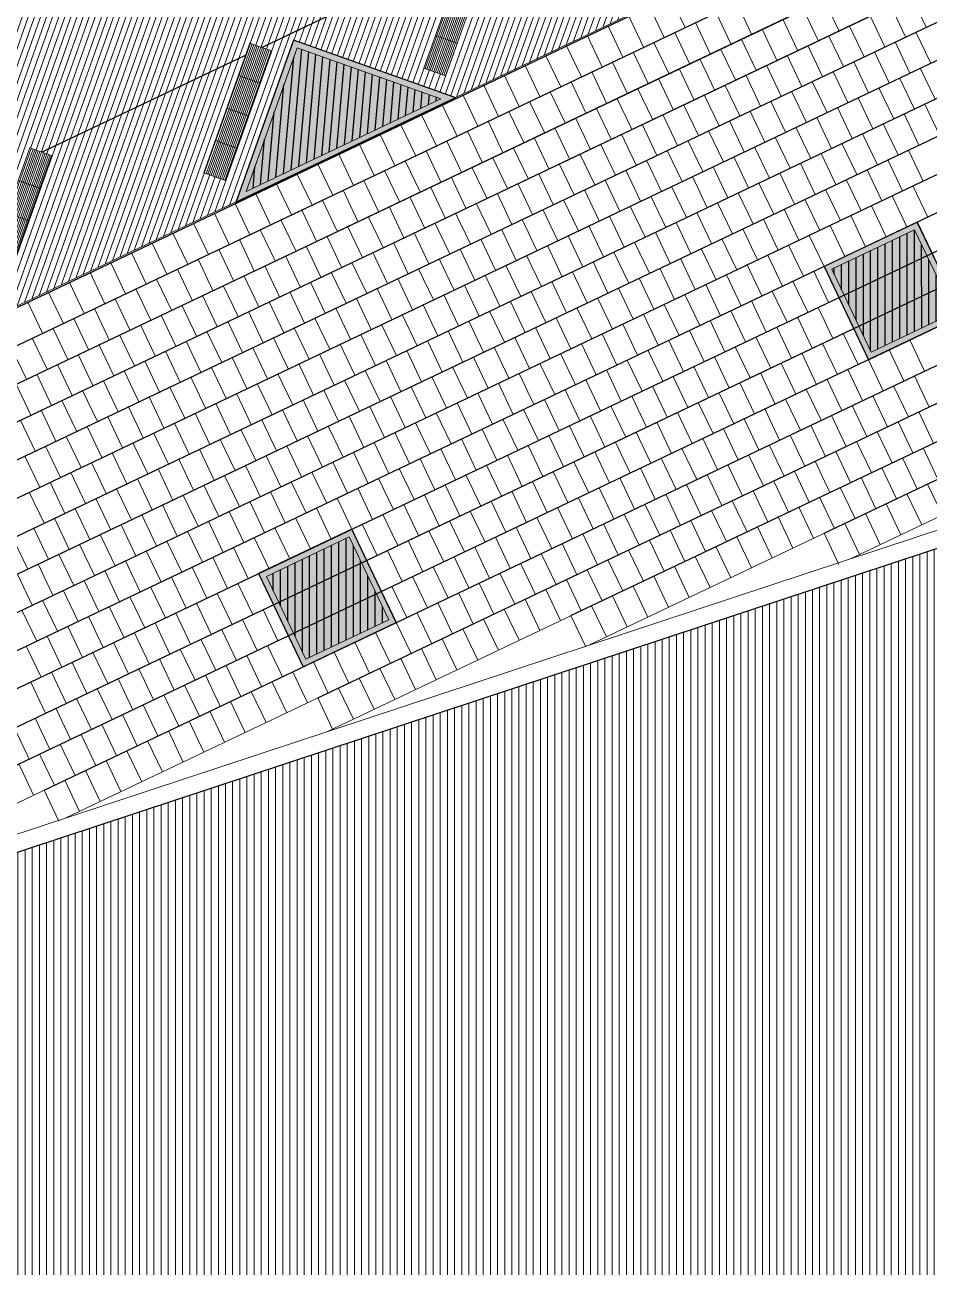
# Model space of a CAD drawing. Header units: metres. Extents: x 679599 to 680028, y 2748524 to 2748840.
# Drawn here: x 679698.08 to 679713.85, y 2748690.66 to 2748712.32 of the extents above; entities that cross this region are included whole.
import ezdxf

# ---------------------------------------------------------------- set-up
doc = ezdxf.new("R2010")
doc.units = ezdxf.units.M
doc.header["$LTSCALE"] = 5
doc.layers.add('00-AUX', color=2, linetype='Continuous', plot=False)
doc.layers.add('00-AUX Tree Pit', color=2, linetype='Continuous', plot=False)
for name, color, linetype, lineweight, plot in [('02-L-B-Barrier Curb', 210, 'Continuous', 5, False), ('02-L-B-Channel', 140, 'Continuous', 5, False), ('02-L-B-Curb', 11, 'Continuous', 5, False)]:
    doc.layers.add(name, color=color, linetype=linetype, lineweight=lineweight, plot=plot)
doc.layers.add('02-L-B-Flat Bar', color=181, linetype='Continuous', lineweight=5)
doc.layers.add('04-BK-Tree Pit', color=6, linetype='Continuous', lineweight=5)
for name, color, linetype, lineweight, true_color in [('02-L-Joints-Paviment_07_Precast Concrete Blocks 60X40', 7, 'Continuous', 5, 0x999999), ('03-TR-Pavement_02_Sealed Gravel', 7, 'Continuous', 5, 0x38321e), ('03-TR-Pavement_07_Precast Concrete Blocks 20X10', 7, 'Continuous', 5, 0x999999), ('03-TR-Pavement_07_Precast Concrete Blocks 60X40', 7, 'Continuous', 5, 0x999999), ('03-TR-Pavement_07_Precast irregular Concrete Blocks', 7, 'Continuous', 5, 0xb3b3b3)]:
    doc.layers.add(name, color=color, linetype=linetype, lineweight=lineweight, true_color=true_color)
doc.layers.add('03-TR-Tree Pit_Green', color=46, linetype='Continuous')
doc.layers.add('03-TR-Tree Pit_White', color=7, linetype='Continuous', true_color=0xfcfcfc)

# ---------------------------------------------------------------- blocks, each defined once
blk = doc.blocks.new('Alcorque Parking 8m2')
at = {"layer": '03-TR-Tree Pit_Green', "ltscale": 0.3}
h = blk.add_hatch(dxfattribs=at)
h.set_pattern_fill('ANSI31', color=256, scale=0.04, angle=40)
h.set_pattern_definition([(85, (-679726.04474, -2748720.75428), (-0.1265167266577, 0.011068779329), [])])
h.paths.add_polyline_path([(-1.079, -0.384), (2.316, 1.231), (-0.189, 2.121)])
at = {"layer": '03-TR-Tree Pit_White'}
h = blk.add_hatch(color=256, dxfattribs=at)
h.dxf.hatch_style = 1
h.paths.add_polyline_path([(-1.254, -0.578), (2.577, 1.245), (-0.25, 2.249)])
at = {"layer": '02-L-B-Curb'}
blk.add_lwpolyline([(2.577, 1.245), (-0.25, 2.249), (-1.254, -0.578)], close=True, dxfattribs=at)
at = {"layer": '02-L-B-Curb', "color": 6}
blk.add_lwpolyline([(2.316, 1.231), (-0.189, 2.121), (-1.079, -0.384)], close=True, dxfattribs=at)
blk = doc.blocks.new('Escocell Quadrat')
at = {"layer": '03-TR-Tree Pit_Green'}
h = blk.add_hatch(dxfattribs=at)
h.set_pattern_fill('ANSI31', color=256, scale=0.04, angle=19.5514)
h.set_pattern_definition([(64.551379247, (-1794786.01457, -2189831.7944), (-0.114677314033, 0.0545720958565), [])])
h.paths.add_polyline_path([(-1.159, 0.359), (-2.759, 0.359), (-2.759, -1.241), (-1.159, -1.241)])
at = {"layer": '03-TR-Tree Pit_White'}
h = blk.add_hatch(color=256, dxfattribs=at)
h.dxf.hatch_style = 1
h.paths.add_polyline_path([(-2.859, 0.459), (-1.059, 0.459), (-1.059, -1.341), (-2.859, -1.341)])
at = {"ltscale": 0.3}
blk.add_lwpolyline([(-2.759, -1.241), (-1.159, -1.241), (-1.159, 0.359), (-2.759, 0.359)], close=True, dxfattribs=at)
at = {"layer": '02-L-B-Curb', "ltscale": 0.3}
blk.add_lwpolyline([(-2.859, -1.341), (-1.059, -1.341), (-1.059, 0.459), (-2.859, 0.459)], close=True, dxfattribs=at)
blk = doc.blocks.new('Piece Parking')
blk.add_wipeout([(-1.7, 0.2), (-1.7, -0.2), (0.7, -0.2), (0.7, 0.2)])
at = {"layer": '03-TR-Pavement_07_Precast irregular Concrete Blocks'}
h = blk.add_hatch(dxfattribs=at)
h.set_pattern_fill('ANSI31', color=256, scale=0.01, angle=135)
h.paths.add_polyline_path([(-1.7, 0.2), (0.7, 0.2), (0.7, -0.2), (-1.7, -0.2)])
blk.add_lwpolyline([(-1.7, 0.2), (0.7, 0.2), (0.7, -0.2), (-1.7, -0.2)], close=True)
at = {"layer": '02-L-Joints-Paviment_07_Precast Concrete Blocks 60X40'}
for points in [[(-1.1, 0.2), (-1.1, -0.2)], [(-0.5, 0.2), (-0.5, -0.2)], [(0.1, 0.2), (0.1, -0.2)]]:
    blk.add_lwpolyline(points, dxfattribs=at)
blk = doc.blocks.new('*U52')
at = {"rotation": 44.98941982657354}
blk.add_blockref('Piece Parking', (-0.199, -0.481), dxfattribs=at)
blk = doc.blocks.new('*U53')
at = {"layer": '02-L-B-Barrier Curb', "color": 0, "linetype": 'ByBlock', "lineweight": -2, "transparency": 16777216, "rotation": 25.44812199091215}
for p in [(679705.772, 2748713.617), (679701.935, 2748711.79), (679698.097, 2748709.964)]:
    blk.add_blockref('*U52', p, dxfattribs=at)

msp = doc.modelspace()

# ---------------------------------------------------------------- hatches: boundary and pattern name
at = {"layer": '03-TR-Pavement_02_Sealed Gravel', "linetype": 'Continuous'}
h = msp.add_hatch(dxfattribs=at)
h.set_pattern_fill('ANSI31', color=256, scale=0.0393, angle=45)
h.set_pattern_definition([(90, (652974.11672, 2717198.73223), (-0.1247775, 0), [])])
h.paths.add_polyline_path([(679722.263, 2748703.307), (679726.603, 2748705.358), (679728.654, 2748701.019), (679724.315, 2748698.967)])
h.paths.add_polyline_path([(679741.598, 2748685.372), (679727.674, 2748707.713), (679672.412, 2748689.462), (679674.333, 2748683.624)])
at = {"layer": '03-TR-Pavement_07_Precast Concrete Blocks 20X10'}
h = msp.add_hatch(dxfattribs=at)
h.set_pattern_fill('ANSI31', color=256, scale=0.0315, angle=25.5)
h.set_pattern_definition([(70.5, (0, 0), (-0.094275932128, 0.033384858509), [])])
edge = h.paths.add_edge_path()
edge.add_line((679693.238, 2748712.205), (679695.035, 2748708.429))
edge.add_line((679695.035, 2748708.429), (679697.925, 2748707.403))
edge.add_line((679697.925, 2748707.403), (679701.77, 2748709.232))
edge.add_line((679701.77, 2748709.232), (679702.775, 2748712.059))
edge.add_line((679702.775, 2748712.059), (679705.602, 2748711.055))
edge.add_line((679705.602, 2748711.055), (679709.447, 2748712.885))
edge.add_line((679709.447, 2748712.885), (679710.451, 2748715.712))
edge.add_line((679710.451, 2748715.712), (679713.278, 2748714.708))
edge.add_line((679713.278, 2748714.708), (679717.123, 2748716.538))
edge.add_line((679717.123, 2748716.538), (679718.127, 2748719.365))
edge.add_line((679718.127, 2748719.365), (679720.954, 2748718.361))
edge.add_line((679720.954, 2748718.361), (679724.792, 2748720.187))
edge.add_line((679724.792, 2748720.187), (679725.802, 2748723.017))
edge.add_line((679725.802, 2748723.017), (679728.63, 2748722.014))
edge.add_line((679728.63, 2748722.014), (679732.474, 2748723.843))
edge.add_line((679732.474, 2748723.843), (679733.444, 2748726.576))
edge.add_line((679733.444, 2748726.576), (679733.478, 2748726.669))
edge.add_line((679733.478, 2748726.669), (679736.304, 2748725.666))
edge.add_line((679736.304, 2748725.666), (679740.149, 2748727.495))
edge.add_line((679740.149, 2748727.495), (679741.153, 2748730.322))
edge.add_line((679741.153, 2748730.322), (679743.98, 2748729.318))
edge.add_line((679743.98, 2748729.318), (679747.825, 2748731.148))
edge.add_line((679747.825, 2748731.148), (679748.847, 2748734.036))
edge.add_line((679748.847, 2748734.036), (679747.049, 2748737.816))
edge.add_line((679747.049, 2748737.816), (679693.237, 2748712.208))

# ---------------------------------------------------------------- linework, layer by layer
at = {"layer": '00-AUX'}
for points in [[(679670.326, 2748694.247), (679906.736, 2748806.746)], [(679670.403, 2748693.619), (679906.813, 2748806.118)], [(679670.841, 2748693.163), (679907.252, 2748805.663)], [(679670.919, 2748692.536), (679907.329, 2748805.035)], [(679671.357, 2748692.08), (679907.767, 2748804.579)], [(679671.434, 2748691.452), (679907.845, 2748803.951)], [(679671.873, 2748690.996), (679908.283, 2748803.495)], [(679671.95, 2748690.369), (679908.36, 2748802.868)], [(679675.639, 2748691.46), (679908.831, 2748802.427)], [(679680.412, 2748693.066), (679908.864, 2748801.779)], [(679684.823, 2748694.501), (679909.347, 2748801.344)], [(679689.235, 2748695.936), (679907.032, 2748799.578)], [(679694.007, 2748697.543), (679904.22, 2748797.575)], [(679698.419, 2748698.977), (679901.769, 2748795.744)], [(679703.192, 2748700.584), (679899.679, 2748794.085)], [(679707.603, 2748702.019), (679896.867, 2748792.083)], [(679712.015, 2748703.454), (679894.416, 2748790.252)], [(679698.097, 2748709.964), (679748.753, 2748734.07)]]:
    msp.add_lwpolyline(points, dxfattribs=at)
at = {"layer": '00-AUX', "ltscale": 0.3}
msp.add_lwpolyline([(679727.674, 2748707.713), (679741.598, 2748685.372), (679674.336, 2748683.624), (679672.413, 2748689.46)], close=True, dxfattribs=at)
at = {"layer": '00-AUX Tree Pit'}
msp.add_lwpolyline([(679705.596, 2748711.042), (679702.769, 2748712.046), (679701.765, 2748709.219)], close=True, dxfattribs=at)
at = {"layer": '00-AUX Tree Pit', "ltscale": 0.3}
for points in [[(679712.789, 2748706.48), (679714.415, 2748707.254), (679713.641, 2748708.879), (679712.016, 2748708.106)], [(679702.934, 2748701.126), (679704.559, 2748701.899), (679703.786, 2748703.525), (679702.16, 2748702.751)]]:
    msp.add_lwpolyline(points, close=True, dxfattribs=at)
at = {"layer": '02-L-B-Channel'}
msp.add_lwpolyline([(679672.221, 2748689.714), (679727.609, 2748708.007), (679727.772, 2748707.745), (679672.316, 2748689.429)], close=True, dxfattribs=at)
at = {"layer": '02-L-B-Flat Bar'}
msp.add_lwpolyline([(679697.907, 2748707.394), (679747.819, 2748731.132)], dxfattribs=at)
at = {"layer": '02-L-Joints-Paviment_07_Precast Concrete Blocks 60X40'}
for points in [[(679709.334, 2748712.81), (679709.592, 2748712.268)], [(679713.539, 2748712.817), (679713.797, 2748712.275)], [(679708.973, 2748712.638), (679709.231, 2748712.096)], [(679710.495, 2748712.698), (679710.753, 2748712.156)], [(679711.656, 2748712.586), (679711.914, 2748712.044)], [(679712.017, 2748712.757), (679712.275, 2748712.216)], [(679713.178, 2748712.645), (679713.436, 2748712.104)], [(679708.612, 2748712.466), (679708.87, 2748711.924)], [(679709.773, 2748712.354), (679710.031, 2748711.812)], [(679710.134, 2748712.526), (679710.392, 2748711.984)], [(679711.295, 2748712.414), (679711.553, 2748711.872)], [(679712.817, 2748712.473), (679713.074, 2748711.932)], [(679708.251, 2748712.294), (679708.509, 2748711.752)], [(679709.412, 2748712.182), (679709.669, 2748711.64)], [(679710.934, 2748712.242), (679711.191, 2748711.7)], [(679712.455, 2748712.302), (679712.713, 2748711.76)], [(679713.616, 2748712.189), (679713.874, 2748711.648)], [(679707.528, 2748711.95), (679707.786, 2748711.409)], [(679707.89, 2748712.122), (679708.147, 2748711.58)], [(679709.05, 2748712.01), (679709.308, 2748711.468)], [(679710.572, 2748712.07), (679710.83, 2748711.528)], [(679711.733, 2748711.958), (679711.991, 2748711.416)], [(679712.094, 2748712.13), (679712.352, 2748711.588)], [(679713.255, 2748712.018), (679713.513, 2748711.476)], [(679707.167, 2748711.778), (679707.425, 2748711.237)], [(679708.689, 2748711.838), (679708.947, 2748711.296)], [(679709.85, 2748711.726), (679710.108, 2748711.184)], [(679710.211, 2748711.898), (679710.469, 2748711.356)], [(679711.372, 2748711.786), (679711.63, 2748711.244)], [(679712.894, 2748711.846), (679713.152, 2748711.304)], [(679706.806, 2748711.607), (679707.064, 2748711.065)], [(679707.967, 2748711.494), (679708.225, 2748710.953)], [(679708.328, 2748711.666), (679708.586, 2748711.125)], [(679709.489, 2748711.554), (679709.747, 2748711.012)], [(679711.011, 2748711.614), (679711.269, 2748711.072)], [(679712.172, 2748711.502), (679712.429, 2748710.96)], [(679712.533, 2748711.674), (679712.791, 2748711.132)], [(679713.693, 2748711.562), (679713.951, 2748711.02)], [(679706.445, 2748711.435), (679706.703, 2748710.893)], [(679707.606, 2748711.323), (679707.863, 2748710.781)], [(679709.128, 2748711.382), (679709.385, 2748710.841)], [(679710.288, 2748711.27), (679710.546, 2748710.728)], [(679710.65, 2748711.442), (679710.907, 2748710.9)], [(679711.81, 2748711.33), (679712.068, 2748710.788)], [(679713.332, 2748711.39), (679713.59, 2748710.848)], [(679705.722, 2748711.091), (679705.98, 2748710.549)], [(679706.084, 2748711.263), (679706.341, 2748710.721)], [(679707.244, 2748711.151), (679707.502, 2748710.609)], [(679708.766, 2748711.21), (679709.024, 2748710.669)], [(679709.927, 2748711.098), (679710.185, 2748710.557)], [(679711.449, 2748711.158), (679711.707, 2748710.616)], [(679712.971, 2748711.218), (679713.229, 2748710.676)], [(679705.361, 2748710.919), (679705.619, 2748710.377)], [(679706.883, 2748710.979), (679707.141, 2748710.437)], [(679708.044, 2748710.867), (679708.302, 2748710.325)], [(679708.405, 2748711.039), (679708.663, 2748710.497)], [(679709.566, 2748710.927), (679709.824, 2748710.385)], [(679711.088, 2748710.986), (679711.346, 2748710.445)], [(679712.249, 2748710.874), (679712.507, 2748710.332)], [(679712.61, 2748711.046), (679712.868, 2748710.504)], [(679713.771, 2748710.934), (679714.029, 2748710.392)], [(679705, 2748710.747), (679705.258, 2748710.205)], [(679706.161, 2748710.635), (679706.419, 2748710.093)], [(679706.522, 2748710.807), (679706.78, 2748710.265)], [(679707.683, 2748710.695), (679707.941, 2748710.153)], [(679709.205, 2748710.755), (679709.463, 2748710.213)], [(679710.366, 2748710.643), (679710.623, 2748710.101)], [(679710.727, 2748710.814), (679710.985, 2748710.273)], [(679711.888, 2748710.702), (679712.145, 2748710.161)], [(679713.41, 2748710.762), (679713.667, 2748710.22)], [(679704.278, 2748710.403), (679704.535, 2748709.862)], [(679704.639, 2748710.575), (679704.897, 2748710.034)], [(679705.8, 2748710.463), (679706.057, 2748709.921)], [(679707.322, 2748710.523), (679707.579, 2748709.981)], [(679708.482, 2748710.411), (679708.74, 2748709.869)], [(679708.844, 2748710.583), (679709.101, 2748710.041)], [(679710.004, 2748710.471), (679710.262, 2748709.929)], [(679711.526, 2748710.53), (679711.784, 2748709.989)], [(679712.687, 2748710.418), (679712.945, 2748709.877)], [(679713.048, 2748710.59), (679713.306, 2748710.048)], [(679703.916, 2748710.232), (679704.174, 2748709.69)], [(679705.438, 2748710.291), (679705.696, 2748709.75)], [(679706.96, 2748710.351), (679707.218, 2748709.809)], [(679708.121, 2748710.239), (679708.379, 2748709.697)], [(679709.643, 2748710.299), (679709.901, 2748709.757)], [(679710.804, 2748710.187), (679711.062, 2748709.645)], [(679711.165, 2748710.359), (679711.423, 2748709.817)], [(679712.326, 2748710.246), (679712.584, 2748709.705)], [(679703.555, 2748710.06), (679703.813, 2748709.518)], [(679705.077, 2748710.119), (679705.335, 2748709.578)], [(679706.238, 2748710.007), (679706.496, 2748709.466)], [(679706.599, 2748710.179), (679706.857, 2748709.637)], [(679707.76, 2748710.067), (679708.018, 2748709.525)], [(679709.282, 2748710.127), (679709.54, 2748709.585)], [(679710.443, 2748710.015), (679710.701, 2748709.473)], [(679711.965, 2748710.075), (679712.223, 2748709.533)], [(679713.487, 2748710.134), (679713.745, 2748709.593)], [(679703.194, 2748709.888), (679703.452, 2748709.346)], [(679704.355, 2748709.776), (679704.613, 2748709.234)], [(679704.716, 2748709.948), (679704.974, 2748709.406)], [(679705.877, 2748709.835), (679706.135, 2748709.294)], [(679707.399, 2748709.895), (679707.657, 2748709.353)], [(679708.56, 2748709.783), (679708.817, 2748709.241)], [(679708.921, 2748709.955), (679709.179, 2748709.413)], [(679710.082, 2748709.843), (679710.339, 2748709.301)], [(679711.604, 2748709.903), (679711.861, 2748709.361)], [(679712.764, 2748709.791), (679713.022, 2748709.249)], [(679713.126, 2748709.963), (679713.383, 2748709.421)], [(679702.472, 2748709.544), (679702.73, 2748709.002)], [(679702.833, 2748709.716), (679703.091, 2748709.174)], [(679703.994, 2748709.604), (679704.251, 2748709.062)], [(679705.516, 2748709.664), (679705.773, 2748709.122)], [(679706.676, 2748709.552), (679706.934, 2748709.01)], [(679707.038, 2748709.723), (679707.295, 2748709.182)], [(679708.198, 2748709.611), (679708.456, 2748709.07)], [(679709.72, 2748709.671), (679709.978, 2748709.129)], [(679710.881, 2748709.559), (679711.139, 2748709.017)], [(679711.242, 2748709.731), (679711.5, 2748709.189)], [(679712.403, 2748709.619), (679712.661, 2748709.077)], [(679702.111, 2748709.372), (679702.368, 2748708.83)], [(679703.632, 2748709.432), (679703.89, 2748708.89)], [(679704.793, 2748709.32), (679705.051, 2748708.778)], [(679705.154, 2748709.492), (679705.412, 2748708.95)], [(679706.315, 2748709.38), (679706.573, 2748708.838)], [(679707.837, 2748709.439), (679708.095, 2748708.898)], [(679708.998, 2748709.327), (679709.256, 2748708.786)], [(679709.359, 2748709.499), (679709.617, 2748708.957)], [(679710.52, 2748709.387), (679710.778, 2748708.845)], [(679712.042, 2748709.447), (679712.3, 2748708.905)], [(679713.203, 2748709.335), (679713.461, 2748708.793)], [(679713.564, 2748709.507), (679713.822, 2748708.965)], [(679701.749, 2748709.2), (679702.007, 2748708.658)], [(679703.271, 2748709.26), (679703.529, 2748708.718)], [(679704.432, 2748709.148), (679704.69, 2748708.606)], [(679705.954, 2748709.208), (679706.212, 2748708.666)], [(679707.476, 2748709.268), (679707.734, 2748708.726)], [(679708.637, 2748709.155), (679708.895, 2748708.614)], [(679710.159, 2748709.215), (679710.417, 2748708.673)], [(679711.32, 2748709.103), (679711.577, 2748708.561)], [(679711.681, 2748709.275), (679711.939, 2748708.733)], [(679712.842, 2748709.163), (679713.099, 2748708.621)], [(679701.388, 2748709.028), (679701.646, 2748708.487)], [(679702.549, 2748708.916), (679702.807, 2748708.375)], [(679702.91, 2748709.088), (679703.168, 2748708.546)], [(679704.071, 2748708.976), (679704.329, 2748708.434)], [(679705.593, 2748709.036), (679705.851, 2748708.494)], [(679706.754, 2748708.924), (679707.011, 2748708.382)], [(679707.115, 2748709.096), (679707.373, 2748708.554)], [(679708.276, 2748708.984), (679708.533, 2748708.442)], [(679709.798, 2748709.043), (679710.055, 2748708.502)], [(679710.958, 2748708.931), (679711.216, 2748708.389)], [(679712.48, 2748708.991), (679712.738, 2748708.449)], [(679700.666, 2748708.685), (679700.924, 2748708.143)], [(679701.027, 2748708.857), (679701.285, 2748708.315)], [(679702.188, 2748708.744), (679702.446, 2748708.203)], [(679703.71, 2748708.804), (679703.968, 2748708.262)], [(679704.87, 2748708.692), (679705.128, 2748708.15)], [(679705.232, 2748708.864), (679705.49, 2748708.322)], [(679706.392, 2748708.752), (679706.65, 2748708.21)], [(679707.914, 2748708.812), (679708.172, 2748708.27)], [(679709.075, 2748708.7), (679709.333, 2748708.158)], [(679709.436, 2748708.871), (679709.694, 2748708.33)], [(679710.597, 2748708.759), (679710.855, 2748708.218)], [(679712.119, 2748708.819), (679712.377, 2748708.277)], [(679700.305, 2748708.513), (679700.562, 2748707.971)], [(679701.827, 2748708.573), (679702.084, 2748708.031)], [(679702.987, 2748708.46), (679703.245, 2748707.919)], [(679703.349, 2748708.632), (679703.606, 2748708.091)], [(679704.509, 2748708.52), (679704.767, 2748707.978)], [(679706.031, 2748708.58), (679706.289, 2748708.038)], [(679707.192, 2748708.468), (679707.45, 2748707.926)], [(679707.553, 2748708.64), (679707.811, 2748708.098)], [(679708.714, 2748708.528), (679708.972, 2748707.986)], [(679710.236, 2748708.588), (679710.494, 2748708.046)], [(679711.397, 2748708.475), (679711.655, 2748707.934)], [(679711.758, 2748708.647), (679712.016, 2748708.106)], [(679699.943, 2748708.341), (679700.201, 2748707.799)], [(679701.465, 2748708.401), (679701.723, 2748707.859)], [(679702.626, 2748708.289), (679702.884, 2748707.747)], [(679704.148, 2748708.348), (679704.406, 2748707.807)], [(679705.309, 2748708.236), (679705.567, 2748707.694)], [(679705.67, 2748708.408), (679705.928, 2748707.866)], [(679706.831, 2748708.296), (679707.089, 2748707.754)], [(679708.353, 2748708.356), (679708.611, 2748707.814)], [(679709.514, 2748708.244), (679709.771, 2748707.702)], [(679709.875, 2748708.416), (679710.133, 2748707.874)], [(679711.036, 2748708.304), (679711.293, 2748707.762)], [(679699.582, 2748708.169), (679699.84, 2748707.627)], [(679700.743, 2748708.057), (679701.001, 2748707.515)], [(679701.104, 2748708.229), (679701.362, 2748707.687)], [(679702.265, 2748708.117), (679702.523, 2748707.575)], [(679703.787, 2748708.176), (679704.045, 2748707.635)], [(679704.948, 2748708.064), (679705.206, 2748707.523)], [(679706.47, 2748708.124), (679706.728, 2748707.582)], [(679707.992, 2748708.184), (679708.249, 2748707.642)], [(679709.152, 2748708.072), (679709.41, 2748707.53)], [(679710.674, 2748708.132), (679710.932, 2748707.59)], [(679711.835, 2748708.02), (679712.093, 2748707.478)], [(679698.86, 2748707.825), (679699.118, 2748707.283)], [(679699.221, 2748707.997), (679699.479, 2748707.455)], [(679700.382, 2748707.885), (679700.64, 2748707.343)], [(679701.904, 2748707.945), (679702.162, 2748707.403)], [(679703.065, 2748707.833), (679703.322, 2748707.291)], [(679703.426, 2748708.005), (679703.684, 2748707.463)], [(679704.587, 2748707.893), (679704.844, 2748707.351)], [(679706.109, 2748707.952), (679706.366, 2748707.411)], [(679707.269, 2748707.84), (679707.527, 2748707.298)], [(679707.63, 2748708.012), (679707.888, 2748707.47)], [(679708.791, 2748707.9), (679709.049, 2748707.358)], [(679710.313, 2748707.96), (679710.571, 2748707.418)], [(679711.474, 2748707.848), (679711.732, 2748707.306)], [(679698.499, 2748707.653), (679698.756, 2748707.112)], [(679700.021, 2748707.713), (679700.278, 2748707.171)], [(679701.181, 2748707.601), (679701.439, 2748707.059)], [(679701.543, 2748707.773), (679701.8, 2748707.231)], [(679702.703, 2748707.661), (679702.961, 2748707.119)], [(679704.225, 2748707.721), (679704.483, 2748707.179)], [(679705.386, 2748707.609), (679705.644, 2748707.067)], [(679705.747, 2748707.78), (679706.005, 2748707.239)], [(679706.908, 2748707.668), (679707.166, 2748707.127)], [(679708.43, 2748707.728), (679708.688, 2748707.186)], [(679709.591, 2748707.616), (679709.849, 2748707.074)], [(679709.952, 2748707.788), (679710.21, 2748707.246)], [(679711.113, 2748707.676), (679711.371, 2748707.134)], [(679698.137, 2748707.481), (679698.395, 2748706.94)], [(679699.298, 2748707.369), (679699.556, 2748706.828)], [(679699.659, 2748707.541), (679699.917, 2748706.999)], [(679700.82, 2748707.429), (679701.078, 2748706.887)], [(679702.342, 2748707.489), (679702.6, 2748706.947)], [(679703.503, 2748707.377), (679703.761, 2748706.835)], [(679703.864, 2748707.549), (679704.122, 2748707.007)], [(679705.025, 2748707.437), (679705.283, 2748706.895)], [(679706.547, 2748707.496), (679706.805, 2748706.955)], [(679707.708, 2748707.384), (679707.966, 2748706.843)], [(679708.069, 2748707.556), (679708.327, 2748707.014)], [(679709.23, 2748707.444), (679709.488, 2748706.902)], [(679710.752, 2748707.504), (679711.009, 2748706.962)], [(679711.912, 2748707.392), (679712.17, 2748706.85)], [(679698.937, 2748707.198), (679699.195, 2748706.656)], [(679700.459, 2748707.257), (679700.717, 2748706.716)], [(679701.981, 2748707.317), (679702.239, 2748706.775)], [(679703.142, 2748707.205), (679703.4, 2748706.663)], [(679704.664, 2748707.265), (679704.922, 2748706.723)], [(679705.825, 2748707.153), (679706.082, 2748706.611)], [(679706.186, 2748707.325), (679706.444, 2748706.783)], [(679707.347, 2748707.212), (679707.604, 2748706.671)], [(679708.869, 2748707.272), (679709.126, 2748706.73)], [(679710.029, 2748707.16), (679710.287, 2748706.618)], [(679710.39, 2748707.332), (679710.648, 2748706.79)], [(679711.551, 2748707.22), (679711.809, 2748706.678)], [(679698.576, 2748707.026), (679698.834, 2748706.484)], [(679700.098, 2748707.085), (679700.356, 2748706.544)], [(679701.259, 2748706.973), (679701.516, 2748706.432)], [(679701.62, 2748707.145), (679701.878, 2748706.603)], [(679702.781, 2748707.033), (679703.038, 2748706.491)], [(679704.303, 2748707.093), (679704.56, 2748706.551)], [(679705.463, 2748706.981), (679705.721, 2748706.439)], [(679706.985, 2748707.041), (679707.243, 2748706.499)], [(679708.507, 2748707.1), (679708.765, 2748706.559)], [(679709.668, 2748706.988), (679709.926, 2748706.447)], [(679711.19, 2748707.048), (679711.448, 2748706.506)], [(679712.351, 2748706.936), (679712.609, 2748706.394)], [(679698.215, 2748706.854), (679698.472, 2748706.312)], [(679699.375, 2748706.742), (679699.633, 2748706.2)], [(679699.737, 2748706.914), (679699.994, 2748706.372)], [(679700.897, 2748706.801), (679701.155, 2748706.26)], [(679702.419, 2748706.861), (679702.677, 2748706.319)], [(679703.58, 2748706.749), (679703.838, 2748706.207)], [(679703.941, 2748706.921), (679704.199, 2748706.379)], [(679705.102, 2748706.809), (679705.36, 2748706.267)], [(679706.624, 2748706.869), (679706.882, 2748706.327)], [(679707.785, 2748706.757), (679708.043, 2748706.215)], [(679708.146, 2748706.929), (679708.404, 2748706.387)], [(679709.307, 2748706.816), (679709.565, 2748706.275)], [(679710.829, 2748706.876), (679711.087, 2748706.334)], [(679711.99, 2748706.764), (679712.248, 2748706.222)], [(679713.512, 2748706.824), (679713.769, 2748706.282)], [(679697.853, 2748706.682), (679698.111, 2748706.14)], [(679699.014, 2748706.57), (679699.272, 2748706.028)], [(679700.536, 2748706.63), (679700.794, 2748706.088)], [(679701.697, 2748706.517), (679701.955, 2748705.976)], [(679702.058, 2748706.689), (679702.316, 2748706.148)], [(679703.219, 2748706.577), (679703.477, 2748706.035)], [(679704.741, 2748706.637), (679704.999, 2748706.095)], [(679705.902, 2748706.525), (679706.16, 2748705.983)], [(679706.263, 2748706.697), (679706.521, 2748706.155)], [(679707.424, 2748706.585), (679707.682, 2748706.043)], [(679708.946, 2748706.645), (679709.204, 2748706.103)], [(679710.107, 2748706.532), (679710.364, 2748705.991)], [(679710.468, 2748706.704), (679710.726, 2748706.163)], [(679711.628, 2748706.592), (679711.886, 2748706.05)], [(679713.15, 2748706.652), (679713.408, 2748706.11)], [(679698.653, 2748706.398), (679698.911, 2748705.856)], [(679699.814, 2748706.286), (679700.072, 2748705.744)], [(679700.175, 2748706.458), (679700.433, 2748705.916)], [(679701.336, 2748706.346), (679701.594, 2748705.804)], [(679702.858, 2748706.405), (679703.116, 2748705.864)], [(679704.019, 2748706.293), (679704.276, 2748705.752)], [(679704.38, 2748706.465), (679704.638, 2748705.923)], [(679705.541, 2748706.353), (679705.798, 2748705.811)], [(679707.063, 2748706.413), (679707.32, 2748705.871)], [(679708.223, 2748706.301), (679708.481, 2748705.759)], [(679708.585, 2748706.473), (679708.842, 2748705.931)], [(679709.745, 2748706.361), (679710.003, 2748705.819)], [(679711.267, 2748706.42), (679711.525, 2748705.879)], [(679712.428, 2748706.308), (679712.686, 2748705.766)], [(679712.789, 2748706.48), (679713.047, 2748705.938)], [(679698.292, 2748706.226), (679698.55, 2748705.684)], [(679699.453, 2748706.114), (679699.71, 2748705.572)], [(679700.975, 2748706.174), (679701.232, 2748705.632)], [(679702.497, 2748706.234), (679702.754, 2748705.692)], [(679703.657, 2748706.121), (679703.915, 2748705.58)], [(679705.179, 2748706.181), (679705.437, 2748705.639)], [(679706.34, 2748706.069), (679706.598, 2748705.527)], [(679706.701, 2748706.241), (679706.959, 2748705.699)], [(679707.862, 2748706.129), (679708.12, 2748705.587)], [(679709.384, 2748706.189), (679709.642, 2748705.647)], [(679710.545, 2748706.077), (679710.803, 2748705.535)], [(679710.906, 2748706.248), (679711.164, 2748705.707)], [(679712.067, 2748706.136), (679712.325, 2748705.595)], [(679713.589, 2748706.196), (679713.847, 2748705.654)], [(679697.931, 2748706.054), (679698.188, 2748705.512)], [(679699.091, 2748705.942), (679699.349, 2748705.4)], [(679700.613, 2748706.002), (679700.871, 2748705.46)], [(679701.774, 2748705.89), (679702.032, 2748705.348)], [(679702.135, 2748706.062), (679702.393, 2748705.52)], [(679703.296, 2748705.95), (679703.554, 2748705.408)], [(679704.818, 2748706.009), (679705.076, 2748705.468)], [(679705.979, 2748705.897), (679706.237, 2748705.355)], [(679707.501, 2748705.957), (679707.759, 2748705.415)], [(679709.023, 2748706.017), (679709.281, 2748705.475)], [(679710.184, 2748705.905), (679710.442, 2748705.363)], [(679711.706, 2748705.965), (679711.964, 2748705.423)], [(679712.867, 2748705.852), (679713.124, 2748705.311)], [(679713.228, 2748706.024), (679713.486, 2748705.483)], [(679698.73, 2748705.77), (679698.988, 2748705.228)], [(679699.891, 2748705.658), (679700.149, 2748705.116)], [(679700.252, 2748705.83), (679700.51, 2748705.288)], [(679701.413, 2748705.718), (679701.671, 2748705.176)], [(679702.935, 2748705.778), (679703.193, 2748705.236)], [(679704.096, 2748705.666), (679704.354, 2748705.124)], [(679704.457, 2748705.837), (679704.715, 2748705.296)], [(679705.618, 2748705.725), (679705.876, 2748705.184)], [(679707.14, 2748705.785), (679707.398, 2748705.243)], [(679708.301, 2748705.673), (679708.558, 2748705.131)], [(679708.662, 2748705.845), (679708.92, 2748705.303)], [(679709.823, 2748705.733), (679710.08, 2748705.191)], [(679711.345, 2748705.793), (679711.602, 2748705.251)], [(679712.505, 2748705.681), (679712.763, 2748705.139)], [(679698.008, 2748705.426), (679698.266, 2748704.885)], [(679698.369, 2748705.598), (679698.627, 2748705.057)], [(679699.53, 2748705.486), (679699.788, 2748704.944)], [(679701.052, 2748705.546), (679701.31, 2748705.004)], [(679702.213, 2748705.434), (679702.47, 2748704.892)], [(679702.574, 2748705.606), (679702.832, 2748705.064)], [(679703.735, 2748705.494), (679703.992, 2748704.952)], [(679705.257, 2748705.554), (679705.514, 2748705.012)], [(679706.417, 2748705.441), (679706.675, 2748704.9)], [(679706.779, 2748705.613), (679707.036, 2748705.072)], [(679707.939, 2748705.501), (679708.197, 2748704.959)], [(679709.461, 2748705.561), (679709.719, 2748705.019)], [(679710.622, 2748705.449), (679710.88, 2748704.907)], [(679710.983, 2748705.621), (679711.241, 2748705.079)], [(679712.144, 2748705.509), (679712.402, 2748704.967)], [(679713.666, 2748705.568), (679713.924, 2748705.027)], [(679699.169, 2748705.314), (679699.426, 2748704.773)], [(679700.691, 2748705.374), (679700.948, 2748704.832)], [(679701.851, 2748705.262), (679702.109, 2748704.72)], [(679703.373, 2748705.322), (679703.631, 2748704.78)], [(679704.534, 2748705.21), (679704.792, 2748704.668)], [(679704.895, 2748705.382), (679705.153, 2748704.84)], [(679706.056, 2748705.27), (679706.314, 2748704.728)], [(679707.578, 2748705.329), (679707.836, 2748704.788)], [(679708.739, 2748705.217), (679708.997, 2748704.675)], [(679709.1, 2748705.389), (679709.358, 2748704.847)], [(679710.261, 2748705.277), (679710.519, 2748704.735)], [(679711.783, 2748705.337), (679712.041, 2748704.795)], [(679712.944, 2748705.225), (679713.202, 2748704.683)], [(679713.305, 2748705.397), (679713.563, 2748704.855)], [(679698.807, 2748705.142), (679699.065, 2748704.601)], [(679699.968, 2748705.03), (679700.226, 2748704.489)], [(679700.329, 2748705.202), (679700.587, 2748704.66)], [(679701.49, 2748705.09), (679701.748, 2748704.548)], [(679703.012, 2748705.15), (679703.27, 2748704.608)], [(679704.173, 2748705.038), (679704.431, 2748704.496)], [(679705.695, 2748705.098), (679705.953, 2748704.556)], [(679707.217, 2748705.157), (679707.475, 2748704.616)], [(679708.378, 2748705.045), (679708.636, 2748704.504)], [(679709.9, 2748705.105), (679710.158, 2748704.563)], [(679711.061, 2748704.993), (679711.318, 2748704.451)], [(679711.422, 2748705.165), (679711.68, 2748704.623)], [(679712.583, 2748705.053), (679712.84, 2748704.511)], [(679698.085, 2748704.799), (679698.343, 2748704.257)], [(679698.446, 2748704.971), (679698.704, 2748704.429)], [(679699.607, 2748704.859), (679699.865, 2748704.317)], [(679701.129, 2748704.918), (679701.387, 2748704.377)], [(679702.29, 2748704.806), (679702.548, 2748704.264)], [(679702.651, 2748704.978), (679702.909, 2748704.436)], [(679703.812, 2748704.866), (679704.07, 2748704.324)], [(679705.334, 2748704.926), (679705.592, 2748704.384)], [(679706.495, 2748704.814), (679706.752, 2748704.272)], [(679706.856, 2748704.986), (679707.114, 2748704.444)], [(679708.017, 2748704.873), (679708.274, 2748704.332)], [(679709.539, 2748704.933), (679709.796, 2748704.391)], [(679710.699, 2748704.821), (679710.957, 2748704.279)], [(679712.221, 2748704.881), (679712.479, 2748704.339)], [(679713.743, 2748704.941), (679714.001, 2748704.399)], [(679699.246, 2748704.687), (679699.504, 2748704.145)], [(679700.407, 2748704.575), (679700.665, 2748704.033)], [(679700.768, 2748704.746), (679701.026, 2748704.205)], [(679701.929, 2748704.634), (679702.186, 2748704.093)], [(679703.451, 2748704.694), (679703.708, 2748704.152)], [(679704.611, 2748704.582), (679704.869, 2748704.04)], [(679704.973, 2748704.754), (679705.23, 2748704.212)], [(679706.133, 2748704.642), (679706.391, 2748704.1)], [(679707.655, 2748704.702), (679707.913, 2748704.16)], [(679708.816, 2748704.59), (679709.074, 2748704.048)], [(679709.177, 2748704.761), (679709.435, 2748704.22)], [(679710.338, 2748704.649), (679710.596, 2748704.108)], [(679711.86, 2748704.709), (679712.118, 2748704.167)], [(679713.021, 2748704.597), (679713.279, 2748704.055)], [(679713.382, 2748704.769), (679713.64, 2748704.227)], [(679698.524, 2748704.343), (679698.781, 2748703.801)], [(679698.885, 2748704.515), (679699.143, 2748703.973)], [(679700.046, 2748704.403), (679700.303, 2748703.861)], [(679701.567, 2748704.462), (679701.825, 2748703.921)], [(679702.728, 2748704.35), (679702.986, 2748703.809)], [(679703.089, 2748704.522), (679703.347, 2748703.98)], [(679704.25, 2748704.41), (679704.508, 2748703.868)], [(679705.772, 2748704.47), (679706.03, 2748703.928)], [(679706.933, 2748704.358), (679707.191, 2748703.816)], [(679707.294, 2748704.53), (679707.552, 2748703.988)], [(679708.455, 2748704.418), (679708.713, 2748703.876)], [(679709.977, 2748704.477), (679710.235, 2748703.936)], [(679711.138, 2748704.365), (679711.396, 2748703.824)], [(679711.499, 2748704.537), (679711.757, 2748703.995)], [(679712.66, 2748704.425), (679712.918, 2748703.883)], [(679698.162, 2748704.171), (679698.42, 2748703.629)], [(679699.684, 2748704.231), (679699.942, 2748703.689)], [(679701.206, 2748704.291), (679701.464, 2748703.749)], [(679702.367, 2748704.178), (679702.625, 2748703.637)], [(679703.889, 2748704.238), (679704.147, 2748703.696)], [(679705.05, 2748704.126), (679705.308, 2748703.584)], [(679705.411, 2748704.298), (679705.669, 2748703.756)], [(679706.572, 2748704.186), (679706.83, 2748703.644)], [(679708.094, 2748704.246), (679708.352, 2748703.704)], [(679709.255, 2748704.134), (679709.512, 2748703.592)], [(679709.616, 2748704.306), (679709.874, 2748703.764)], [(679710.777, 2748704.193), (679711.034, 2748703.652)], [(679712.299, 2748704.253), (679712.556, 2748703.711)], [(679713.459, 2748704.141), (679713.717, 2748703.599)], [(679713.821, 2748704.313), (679714.078, 2748703.771)], [(679699.323, 2748704.059), (679699.581, 2748703.517)], [(679700.484, 2748703.947), (679700.742, 2748703.405)], [(679700.845, 2748704.119), (679701.103, 2748703.577)], [(679702.006, 2748704.007), (679702.264, 2748703.465)], [(679703.528, 2748704.066), (679703.786, 2748703.525)], [(679704.689, 2748703.954), (679704.946, 2748703.413)], [(679706.211, 2748704.014), (679706.468, 2748703.472)], [(679707.733, 2748704.074), (679707.99, 2748703.532)], [(679708.893, 2748703.962), (679709.151, 2748703.42)], [(679710.415, 2748704.022), (679710.673, 2748703.48)], [(679711.576, 2748703.909), (679711.834, 2748703.368)], [(679711.937, 2748704.081), (679712.195, 2748703.54)], [(679713.098, 2748703.969), (679713.356, 2748703.427)], [(679698.601, 2748703.715), (679698.859, 2748703.173)], [(679698.962, 2748703.887), (679699.22, 2748703.345)], [(679700.123, 2748703.775), (679700.381, 2748703.233)], [(679701.645, 2748703.835), (679701.903, 2748703.293)], [(679702.805, 2748703.723), (679703.063, 2748703.181)], [(679703.167, 2748703.895), (679703.424, 2748703.353)], [(679704.327, 2748703.782), (679704.585, 2748703.241)], [(679705.849, 2748703.842), (679706.107, 2748703.3)], [(679707.01, 2748703.73), (679707.268, 2748703.188)], [(679707.371, 2748703.902), (679707.629, 2748703.36)], [(679708.532, 2748703.79), (679708.79, 2748703.248)], [(679710.054, 2748703.85), (679710.312, 2748703.308)], [(679711.215, 2748703.738), (679711.473, 2748703.196)], [(679712.737, 2748703.797), (679712.995, 2748703.256)], [(679698.24, 2748703.543), (679698.497, 2748703.001)], [(679699.762, 2748703.603), (679700.019, 2748703.061)], [(679700.922, 2748703.491), (679701.18, 2748702.949)], [(679701.284, 2748703.663), (679701.541, 2748703.121)], [(679702.444, 2748703.551), (679702.702, 2748703.009)], [(679703.966, 2748703.611), (679704.224, 2748703.069)], [(679705.127, 2748703.498), (679705.385, 2748702.957)], [(679705.488, 2748703.67), (679705.746, 2748703.129)], [(679706.649, 2748703.558), (679706.907, 2748703.016)], [(679708.171, 2748703.618), (679708.429, 2748703.076)], [(679709.332, 2748703.506), (679709.59, 2748702.964)], [(679709.693, 2748703.678), (679709.951, 2748703.136)], [(679710.854, 2748703.566), (679711.112, 2748703.024)], [(679712.376, 2748703.626), (679712.634, 2748703.084)], [(679697.878, 2748703.371), (679698.136, 2748702.83)], [(679699.039, 2748703.259), (679699.297, 2748702.718)], [(679699.4, 2748703.431), (679699.658, 2748702.889)], [(679700.561, 2748703.319), (679700.819, 2748702.777)], [(679702.083, 2748703.379), (679702.341, 2748702.837)], [(679704.766, 2748703.327), (679705.024, 2748702.785)], [(679706.288, 2748703.386), (679706.546, 2748702.845)], [(679707.449, 2748703.274), (679707.706, 2748702.732)], [(679707.81, 2748703.446), (679708.068, 2748702.904)], [(679708.971, 2748703.334), (679709.228, 2748702.792)], [(679710.493, 2748703.394), (679710.75, 2748702.852)], [(679712.015, 2748703.454), (679712.272, 2748702.912)], [(679698.678, 2748703.087), (679698.936, 2748702.546)], [(679700.2, 2748703.147), (679700.458, 2748702.605)], [(679701.722, 2748703.207), (679701.98, 2748702.665)], [(679704.405, 2748703.155), (679704.663, 2748702.613)], [(679705.565, 2748703.043), (679705.823, 2748702.501)], [(679705.927, 2748703.214), (679706.184, 2748702.673)], [(679707.087, 2748703.102), (679707.345, 2748702.561)], [(679708.609, 2748703.162), (679708.867, 2748702.62)], [(679709.77, 2748703.05), (679710.028, 2748702.508)], [(679710.131, 2748703.222), (679710.389, 2748702.68)], [(679698.317, 2748702.916), (679698.575, 2748702.374)], [(679699.839, 2748702.975), (679700.097, 2748702.434)], [(679701, 2748702.863), (679701.257, 2748702.321)], [(679701.361, 2748703.035), (679701.619, 2748702.493)], [(679705.204, 2748702.871), (679705.462, 2748702.329)], [(679706.726, 2748702.931), (679706.984, 2748702.389)], [(679708.248, 2748702.99), (679708.506, 2748702.449)], [(679709.409, 2748702.878), (679709.667, 2748702.336)], [(679697.956, 2748702.744), (679698.213, 2748702.202)], [(679699.116, 2748702.632), (679699.374, 2748702.09)], [(679699.478, 2748702.803), (679699.735, 2748702.262)], [(679700.638, 2748702.691), (679700.896, 2748702.15)], [(679704.843, 2748702.699), (679705.101, 2748702.157)], [(679706.365, 2748702.759), (679706.623, 2748702.217)], [(679707.526, 2748702.647), (679707.784, 2748702.105)], [(679707.887, 2748702.818), (679708.145, 2748702.277)], [(679709.048, 2748702.706), (679709.306, 2748702.165)], [(679698.755, 2748702.46), (679699.013, 2748701.918)], [(679700.277, 2748702.519), (679700.535, 2748701.978)], [(679701.438, 2748702.407), (679701.696, 2748701.866)], [(679701.799, 2748702.579), (679702.057, 2748702.037)], [(679704.482, 2748702.527), (679704.74, 2748701.985)], [(679705.643, 2748702.415), (679705.901, 2748701.873)], [(679706.004, 2748702.587), (679706.262, 2748702.045)], [(679707.165, 2748702.475), (679707.423, 2748701.933)], [(679708.687, 2748702.534), (679708.944, 2748701.993)], [(679698.394, 2748702.288), (679698.652, 2748701.746)], [(679699.555, 2748702.176), (679699.813, 2748701.634)], [(679699.916, 2748702.348), (679700.174, 2748701.806)], [(679701.077, 2748702.236), (679701.335, 2748701.694)], [(679705.282, 2748702.243), (679705.539, 2748701.701)], [(679706.803, 2748702.303), (679707.061, 2748701.761)], [(679707.964, 2748702.191), (679708.222, 2748701.649)], [(679708.325, 2748702.363), (679708.583, 2748701.821)], [(679698.033, 2748702.116), (679698.291, 2748701.574)], [(679699.194, 2748702.004), (679699.451, 2748701.462)], [(679700.716, 2748702.064), (679700.973, 2748701.522)], [(679702.238, 2748702.123), (679702.495, 2748701.582)], [(679704.92, 2748702.071), (679705.178, 2748701.529)], [(679706.081, 2748701.959), (679706.339, 2748701.417)], [(679706.442, 2748702.131), (679706.7, 2748701.589)], [(679707.603, 2748702.019), (679707.861, 2748701.477)], [(679698.832, 2748701.832), (679699.09, 2748701.29)], [(679700.354, 2748701.892), (679700.612, 2748701.35)], [(679701.515, 2748701.78), (679701.773, 2748701.238)], [(679701.876, 2748701.952), (679702.134, 2748701.41)], [(679704.559, 2748701.899), (679704.817, 2748701.357)], [(679705.72, 2748701.787), (679705.978, 2748701.245)], [(679698.471, 2748701.66), (679698.729, 2748701.118)], [(679699.632, 2748701.548), (679699.89, 2748701.006)], [(679699.993, 2748701.72), (679700.251, 2748701.178)], [(679701.154, 2748701.608), (679701.412, 2748701.066)], [(679703.837, 2748701.555), (679704.095, 2748701.014)], [(679704.198, 2748701.727), (679704.456, 2748701.186)], [(679705.359, 2748701.615), (679705.617, 2748701.073)], [(679698.11, 2748701.488), (679698.368, 2748700.946)], [(679699.271, 2748701.376), (679699.529, 2748700.834)], [(679700.793, 2748701.436), (679701.051, 2748700.894)], [(679701.954, 2748701.324), (679702.211, 2748700.782)], [(679702.315, 2748701.496), (679702.573, 2748700.954)], [(679703.476, 2748701.384), (679703.733, 2748700.842)], [(679704.998, 2748701.443), (679705.255, 2748700.902)], [(679698.91, 2748701.204), (679699.167, 2748700.662)], [(679700.07, 2748701.092), (679700.328, 2748700.55)], [(679700.432, 2748701.264), (679700.689, 2748700.722)], [(679701.592, 2748701.152), (679701.85, 2748700.61)], [(679703.114, 2748701.212), (679703.372, 2748700.67)], [(679704.275, 2748701.1), (679704.533, 2748700.558)], [(679704.636, 2748701.272), (679704.894, 2748700.73)], [(679698.548, 2748701.032), (679698.806, 2748700.491)], [(679699.709, 2748700.92), (679699.967, 2748700.379)], [(679701.231, 2748700.98), (679701.489, 2748700.438)], [(679702.753, 2748701.04), (679703.011, 2748700.498)], [(679703.914, 2748700.928), (679704.172, 2748700.386)], [(679698.187, 2748700.861), (679698.445, 2748700.319)], [(679699.348, 2748700.748), (679699.606, 2748700.207)], [(679700.87, 2748700.808), (679701.128, 2748700.266)], [(679702.031, 2748700.696), (679702.289, 2748700.154)], [(679702.392, 2748700.868), (679702.65, 2748700.326)], [(679703.553, 2748700.756), (679703.811, 2748700.214)], [(679698.987, 2748700.577), (679699.245, 2748700.035)], [(679700.148, 2748700.464), (679700.405, 2748699.923)], [(679700.509, 2748700.636), (679700.767, 2748700.095)], [(679701.67, 2748700.524), (679701.927, 2748699.982)], [(679703.192, 2748700.584), (679703.449, 2748700.042)], [(679698.264, 2748700.233), (679698.522, 2748699.691)], [(679698.626, 2748700.405), (679698.883, 2748699.863)], [(679699.786, 2748700.293), (679700.044, 2748699.751)], [(679701.308, 2748700.352), (679701.566, 2748699.811)], [(679697.903, 2748700.061), (679698.161, 2748699.519)], [(679699.425, 2748700.121), (679699.683, 2748699.579)], [(679700.586, 2748700.009), (679700.844, 2748699.467)], [(679700.947, 2748700.18), (679701.205, 2748699.639)], [(679699.064, 2748699.949), (679699.322, 2748699.407)], [(679700.225, 2748699.837), (679700.483, 2748699.295)], [(679698.342, 2748699.605), (679698.6, 2748699.063)], [(679698.703, 2748699.777), (679698.961, 2748699.235)], [(679699.864, 2748699.665), (679700.121, 2748699.123)], [(679697.98, 2748699.433), (679698.238, 2748698.891)], [(679699.502, 2748699.493), (679699.76, 2748698.951)], [(679698.78, 2748699.149), (679699.038, 2748698.607)], [(679699.141, 2748699.321), (679699.399, 2748698.779)], [(679698.419, 2748698.977), (679698.677, 2748698.436)]]:
    msp.add_lwpolyline(points, dxfattribs=at)
at = {"layer": '03-TR-Pavement_07_Precast Concrete Blocks 60X40'}
for p, q in [((679602.439, 2748661.942), (679961.734, 2748832.918)), ((679602.698, 2748661.401), (679961.992, 2748832.376)), ((679602.956, 2748660.859), (679962.25, 2748831.835)), ((679603.215, 2748660.318), (679962.509, 2748831.293)), ((679603.474, 2748659.776), (679962.768, 2748830.752)), ((679603.732, 2748659.235), (679963.026, 2748830.21)), ((679712.479, 2748703.01), (679894.644, 2748789.696)), ((679704.301, 2748702.441), (679753.601, 2748725.901)), ((679703.351, 2748699.996), (679746.789, 2748720.666)), ((679707.915, 2748701.503), (679747.047, 2748720.124)), ((679603.991, 2748658.694), (679732.011, 2748719.614)), ((679664.567, 2748686.855), (679732.269, 2748719.072)), ((679692.796, 2748699.624), (679721.871, 2748713.46)), ((679694.224, 2748696.981), (679729.12, 2748713.587)), ((679698.788, 2748698.488), (679729.378, 2748713.045)), ((679693.053, 2748699.082), (679722.129, 2748712.918)), ((679680.533, 2748692.459), (679712.274, 2748707.564)), ((679704.044, 2748702.983), (679712.531, 2748707.022)), ((679685.097, 2748693.967), (679702.418, 2748702.209)), ((679689.66, 2748695.474), (679702.676, 2748701.668))]:
    msp.add_line(p, q, dxfattribs=at)

# ---------------------------------------------------------------- block references
at = {"layer": '04-BK-Tree Pit'}
msp.add_blockref('Alcorque Parking 8m2', (679703.019, 2748709.797), dxfattribs=at)
at = {"layer": '04-BK-Tree Pit', "rotation": 25.44862075299672}
for p in [(679714.795, 2748708.919), (679704.94, 2748703.565)]:
    msp.add_blockref('Escocell Quadrat', p, dxfattribs=at)

# ---------------------------------------------------------------- next in the draw order: block references
at = {"layer": '02-L-B-Barrier Curb'}
msp.add_blockref('*U53', (0, 0), dxfattribs=at)

doc.saveas('drawing.dxf')
